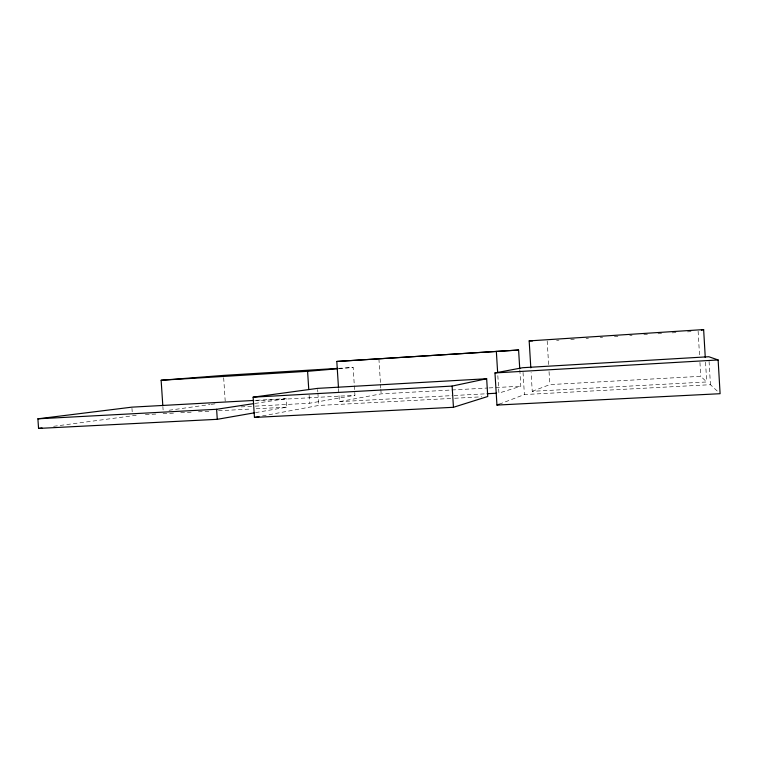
<?xml version="1.0" encoding="UTF-8"?>
<svg xmlns="http://www.w3.org/2000/svg" width="758" height="758" viewBox="0 0 758 758"><rect width="100%" height="100%" fill="white"/><g stroke="black" fill="none" stroke-linecap="round" stroke-linejoin="round"><path stroke-width="0.57" stroke-dasharray="3.79 2.84" d="M499.152 404.232L524.394 394.558L710.435 384.704L718.489 392.208M532.249 391.308L549.834 384.6L700.762 376.319L706.702 381.966L532.249 391.308L531.102 372.548M519.817 369.866L520.812 386.192L498.916 393.099L497.769 374.566M338.57 389.015L339.376 401.645L381.132 393.857L487.944 388.001M262.476 415.924L318.701 405.454L453.474 398.31M255.531 412.617L286.837 407.141L286.287 398.661L254.461 400.413M255.313 406.136L309.643 403.228L354.943 395.288L353.162 367.45L339.025 368.312M254.934 403.446L286.287 398.661M53.619 426.318L138.326 415.005M169.043 410.258L210.061 404.526M211.226 404.365L215.916 403.711M339.139 368.634L353.162 367.45M556.609 340.314L558.968 340.162M570.765 339.404L574.299 339.177M586.095 338.409L588.454 338.257M600.241 337.5L602.601 337.348M614.397 336.59L617.931 336.353M629.718 335.595L632.077 335.443M643.874 334.685L647.408 334.449M658.02 333.766L661.563 333.539M672.175 332.857L676.894 332.554M687.506 331.862L691.04 331.634M254.754 400.783L354.943 395.288M489.118 387.935L520.812 386.192M241.139 406.904L254.129 406.203M339.376 401.645L452.829 395.572M454.004 395.505L485.916 393.8M145.394 414.626L156.006 414.067M163.074 413.688L173.686 413.129M180.755 412.759L192.541 412.134M198.435 411.821L210.222 411.196M218.475 410.76L251.476 409.007M256.195 408.761L286.837 407.141M454.658 398.253L481.842 396.813M131.958 408.316L132.195 411.812M223.676 377.749L225.211 401.228M162.875 406.515L163.103 409.936M317.668 389.508L317.82 391.791M317.896 392.928L318.701 405.454M309.131 395.25L309.643 403.228M378.915 358.837L380.469 383.349M380.544 384.514L380.762 388.02M380.838 389.186L381.132 393.857M547.181 340.929L548.612 364.532M549.048 371.619L549.834 384.6M523.039 372.377L524.394 394.558M709.071 361.395L710.435 384.704M705.546 362.172L706.702 381.966M698.118 331.18L699.539 355.483M699.947 362.428L700.762 376.319"/><path stroke-width="1.14" d="M496.954 405.075L720.1 393.705L718.129 359.955L708.806 356.734L522.745 367.706L494.974 372.936L496.954 405.075L499.152 404.232M453.445 407.292L487.754 396.491L486.664 378.744L317.602 388.371L253.125 397.173L254.451 417.421L453.445 407.292L452.128 386.078L486.664 378.744M701.434 330.223L703.642 329.578L705.272 357.52M254.451 417.421L259.037 416.568M253.286 400.48L131.883 407.15L37.9 418.814L38.554 428.422L217.271 419.316L254.375 412.826M37.9 418.814L216.617 409.282L253.769 403.616M38.554 428.422L42.031 427.938M162.799 405.369L161.132 380.251L307.587 371.306L337.973 368.729M161.132 380.251L223.515 375.399L337.841 368.388M530.818 367.857L529.169 340.892L703.642 329.578M338.494 387.869L336.808 361.452L518.595 350.035L519.742 368.701M518.595 350.035L336.808 361.452M494.974 372.936L718.129 359.955M253.125 397.173L452.128 386.078M487.1 393.734L496.547 393.222M529.169 340.892L532.552 340.901M216.617 409.282L217.271 419.316M307.587 371.306L308.762 389.546M496.348 351.399L497.627 372.254"/></g></svg>
